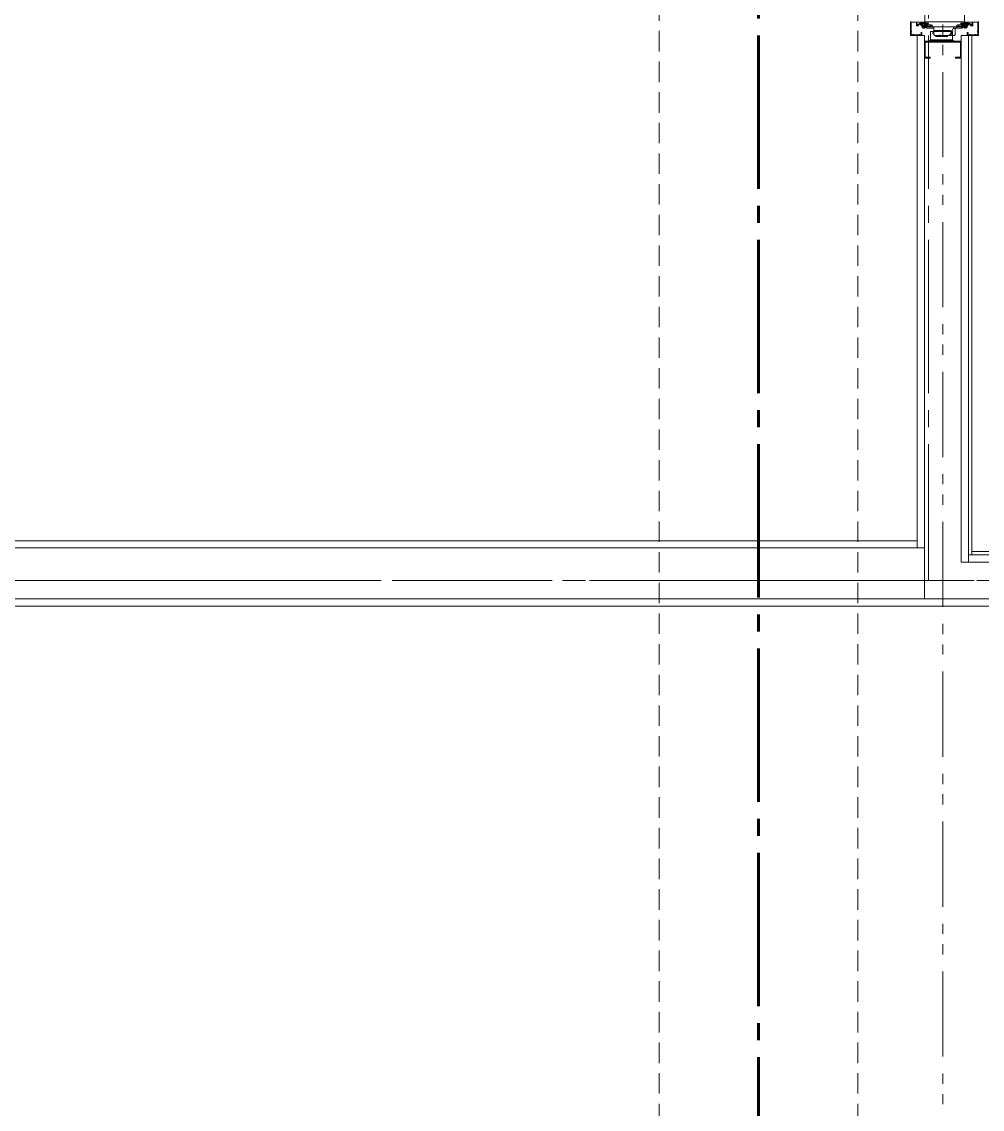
# Model space of a CAD drawing. Units: millimetres at full size, sheet at 1:30. Extents: x -16828 to 149130, y 47892 to 100313.
# Drawn here: x 16886 to 18579, y 51814 to 53730 of the extents above; entities that cross this region are included whole.
import ezdxf

# ---------------------------------------------------------------- set-up
doc = ezdxf.new("R2010")
doc.units = ezdxf.units.MM
doc.header["$LTSCALE"] = 30
for name, pattern in [('CHAIN2', [12, 9, -1, 1, -1]), ('DASHED1', [1.8, 1.2, -0.6]), ('DASHED3', [4, 3, -1]), ('DOUBLE_CHAIN1', [8.8, 5, -1, 0.6, -0.6, 0.6, -1])]:
    doc.linetypes.add(name, pattern=pattern)
for name, color, linetype, lineweight in [('0-0', 7, 'CHAIN2', 15), ('0-1', 7, 'Continuous', 15), ('2-2_間仕切り芯', 7, 'DOUBLE_CHAIN1', 15), ('2-3_間仕切り', 7, 'Continuous', 15), ('2-A_建具', 7, 'Continuous', 15), ('3-0_AIHO08-壁芯', 7, 'CHAIN2', 15)]:
    doc.layers.add(name, color=color, linetype=linetype, lineweight=lineweight)

msp = doc.modelspace()

# ---------------------------------------------------------------- linework, layer by layer
at = {"layer": '0-0', "color": 1, "lineweight": 60}
msp.add_line((18184.96, 68105.86), (18184.96, 49250.86), dxfattribs=at)
at = {"layer": '0-1', "linetype": 'DASHED1'}
for p, q in [((18009.96, 55225.86), (18009.96, 51225.86)), ((18359.96, 55225.86), (18359.96, 51225.86))]:
    msp.add_line(p, q, dxfattribs=at)
at = {"layer": '2-2_間仕切り芯'}
for p, q in [((18509.96, 56281.24), (18509.96, 50005.86)), ((-1120.67, 52745.86), (29227.98, 52745.86))]:
    msp.add_line(p, q, dxfattribs=at)
at = {"layer": '2-3_間仕切り'}
for p, q in [((18464.96, 53705.86), (18464.96, 52803.36)), ((18477.46, 53705.86), (18477.46, 52713.36)), ((18542.46, 53705.86), (18542.46, 52778.36)), ((18554.96, 53705.86), (18554.96, 52778.36)), ((18560.96, 53705.86), (18560.96, 52790.86)), ((13539.96, 52815.86), (18464.96, 52815.86)), ((13539.96, 52803.36), (18477.46, 52803.36)), ((18560.96, 52796.86), (28208.96, 52796.86)), ((18542.46, 52778.36), (28227.46, 52778.36)), ((18554.96, 52790.86), (28214.96, 52790.86)), ((13539.96, 52713.36), (28292.46, 52713.36)), ((13539.96, 52700.86), (28304.96, 52700.86))]:
    msp.add_line(p, q, dxfattribs=at)
at = {"layer": '2-A_建具'}
for p, q in [((18477.96, 54970.86), (18477.96, 53720.86)), ((18547.96, 53720.86), (18547.96, 54970.86)), ((18452.96, 53706.36), (18452.96, 53730.36)), ((18477.5, 53726.96), (18468.42, 53726.96)), ((18471.46, 53727.46), (18471.46, 53729.46)), ((18476.57, 53722.74), (18472.31, 53720.28)), ((18472.46, 53729.46), (18472.46, 53727.46)), ((18473.81, 53725.19), (18472.89, 53724.55)), ((18473.81, 53725.19), (18477.31, 53719.13)), ((18475.13, 53723.91), (18475.3, 53724.01)), ((18475.18, 53724.22), (18475.25, 53724.27)), ((18475.18, 53724.22), (18477.16, 53720.8)), ((18477.84, 53721.19), (18475.25, 53724.27)), ((18475.25, 53724.27), (18475.63, 53724.05)), ((18475.71, 53724.09), (18475.63, 53724.05)), ((18475.63, 53724.05), (18477.84, 53721.63)), ((18475.71, 53724.53), (18475.86, 53724.62)), ((18475.71, 53724.53), (18475.71, 53724.09)), ((18477.91, 53721.67), (18475.71, 53724.09)), ((18478.44, 53721.54), (18475.86, 53724.62)), ((18475.86, 53724.62), (18476.24, 53724.4)), ((18476.31, 53724.44), (18476.24, 53724.4)), ((18476.24, 53724.4), (18478.44, 53721.98)), ((18476.27, 53722.34), (18477.23, 53721.28)), ((18477.31, 53719.13), (18476.29, 53718.65)), ((18476.31, 53724.88), (18476.31, 53724.44)), ((18476.92, 53724.79), (18476.84, 53724.75)), ((18476.86, 53720.91), (18477.03, 53721.01)), ((18476.92, 53725.23), (18477.07, 53725.32)), ((18476.92, 53725.23), (18476.92, 53724.79)), ((18476.92, 53725.23), (18479.5, 53722.15)), ((18479.13, 53722.37), (18476.92, 53724.79)), ((18477.07, 53725.32), (18477.45, 53725.1)), ((18479.66, 53722.24), (18477.07, 53725.32)), ((18477.31, 53721.32), (18477.23, 53721.28)), ((18477.23, 53720.84), (18477.23, 53721.28)), ((18478.47, 53723.84), (18477.43, 53723.24)), ((18477.53, 53725.14), (18477.45, 53725.1)), ((18477.45, 53725.1), (18479.66, 53722.68)), ((18477.53, 53725.58), (18477.68, 53725.67)), ((18477.53, 53725.58), (18477.53, 53725.14)), ((18477.53, 53725.58), (18480.11, 53722.5)), ((18479.73, 53722.72), (18477.53, 53725.14)), ((18477.68, 53725.67), (18478.06, 53725.45)), ((18480.26, 53722.59), (18477.68, 53725.67)), ((18477.91, 53721.67), (18477.84, 53721.63)), ((18477.84, 53721.19), (18477.84, 53721.63)), ((18486.46, 53720.86), (18477.96, 53720.86)), ((18478.13, 53725.49), (18478.06, 53725.45)), ((18478.06, 53725.45), (18480.26, 53723.03)), ((18478.13, 53725.93), (18478.28, 53726.02)), ((18478.13, 53725.93), (18478.13, 53725.49)), ((18478.13, 53725.93), (18480.72, 53722.85)), ((18480.34, 53723.07), (18478.13, 53725.49)), ((18478.28, 53726.02), (18478.66, 53725.8)), ((18480.87, 53722.94), (18478.28, 53726.02)), ((18478.29, 53721.45), (18478.44, 53721.54)), ((18478.52, 53722.02), (18478.44, 53721.98)), ((18478.44, 53721.54), (18478.44, 53721.98)), ((18478.74, 53725.84), (18478.66, 53725.8)), ((18478.66, 53725.8), (18480.87, 53723.38)), ((18478.74, 53726.28), (18478.89, 53726.37)), ((18478.74, 53726.28), (18478.74, 53725.84)), ((18478.74, 53726.28), (18481.32, 53723.2)), ((18480.94, 53723.42), (18478.74, 53725.84)), ((18478.89, 53726.37), (18479.27, 53726.15)), ((18481.47, 53723.29), (18478.89, 53726.37)), ((18479.13, 53722.37), (18479.05, 53722.33)), ((18479.05, 53721.89), (18479.05, 53722.33)), ((18479.5, 53722.15), (18479.13, 53722.37)), ((18479.34, 53726.19), (18479.27, 53726.15)), ((18479.27, 53726.15), (18481.47, 53723.73)), ((18479.34, 53724.34), (18485.03, 53727.63)), ((18479.34, 53726.63), (18479.5, 53726.72)), ((18479.34, 53726.63), (18479.34, 53726.19)), ((18479.34, 53726.63), (18479.76, 53726.14)), ((18481.55, 53723.77), (18479.34, 53726.19)), ((18479.91, 53726.23), (18479.5, 53726.72)), ((18479.5, 53722.15), (18479.66, 53722.24)), ((18479.73, 53722.72), (18479.66, 53722.68)), ((18479.66, 53722.24), (18479.66, 53722.68)), ((18480.11, 53722.5), (18479.73, 53722.72)), ((18480.56, 53726.9), (18479.87, 53726.5)), ((18482.92, 53726.41), (18479.97, 53725.7)), ((18480.49, 53725.14), (18480.09, 53722.87)), ((18480.1, 53725.73), (18481.93, 53723.55)), ((18480.11, 53722.5), (18480.26, 53722.59)), ((18480.34, 53723.07), (18480.26, 53723.03)), ((18480.26, 53722.59), (18480.26, 53723.03)), ((18482.08, 53723.64), (18480.29, 53725.78)), ((18480.72, 53722.85), (18480.34, 53723.07)), ((18480.49, 53725.83), (18482.08, 53724.08)), ((18480.54, 53726.94), (18480.69, 53726.68)), ((18480.72, 53722.85), (18480.87, 53722.94)), ((18480.94, 53723.42), (18480.87, 53723.38)), ((18480.87, 53722.94), (18480.87, 53723.38)), ((18481.32, 53723.2), (18480.94, 53723.42)), ((18481.1, 53725.97), (18482.19, 53724.08)), ((18481.32, 53723.2), (18481.47, 53723.29)), ((18481.55, 53723.77), (18481.47, 53723.73)), ((18481.47, 53723.29), (18481.47, 53723.73)), ((18481.93, 53723.55), (18481.55, 53723.77)), ((18481.93, 53723.55), (18482.08, 53723.64)), ((18482.16, 53724.12), (18482.08, 53724.08)), ((18482.08, 53723.64), (18482.08, 53724.08)), ((18482.19, 53724.08), (18484.17, 53725.23)), ((18482.5, 53727.73), (18483.83, 53727.11)), ((18482.52, 53728.08), (18484.15, 53727.29)), ((18482.92, 53726.41), (18484.3, 53727.03)), ((18482.92, 53725.6), (18484.1, 53725.19)), ((18483.83, 53727.11), (18484.15, 53727.29)), ((18484.15, 53727.29), (18484.3, 53727.03)), ((18484.17, 53725.23), (18484.3, 53727.03)), ((18488.56, 53724.66), (18486.02, 53724.66)), ((18487.31, 53720.86), (18486.87, 53721.79)), ((18490.26, 53720.86), (18489.96, 53720.86)), ((18528.66, 53720.86), (18528.96, 53720.86)), ((18535.96, 53718.56), (18543.56, 53718.56)), ((18539.44, 53720.86), (18538.73, 53720.86)), ((18547.96, 53720.86), (18539.46, 53720.86)), ((18546.58, 53724.34), (18540.89, 53727.63)), ((18541.62, 53727.03), (18541.77, 53727.29)), ((18541.75, 53725.23), (18541.62, 53727.03)), ((18541.94, 53726.85), (18541.62, 53727.03)), ((18543.4, 53728.08), (18541.77, 53727.29)), ((18543, 53726.41), (18541.77, 53727.29)), ((18542.07, 53725.39), (18541.94, 53726.85)), ((18543, 53726.41), (18545.09, 53724.21)), ((18545.38, 53726.94), (18543.4, 53728.08)), ((18543.69, 53726.82), (18543.47, 53728.05)), ((18543.73, 53724.08), (18543.88, 53724.34)), ((18543.76, 53724.13), (18544.44, 53723.73)), ((18544.29, 53725.05), (18545.38, 53726.94)), ((18544.66, 53723.89), (18544.44, 53723.29)), ((18544.6, 53723.2), (18544.44, 53723.29)), ((18544.6, 53723.2), (18544.81, 53723.8)), ((18544.6, 53723.2), (18544.98, 53723.42)), ((18544.72, 53724.6), (18545.44, 53726.85)), ((18545.82, 53727.07), (18544.86, 53724.45)), ((18545.97, 53726.54), (18544.98, 53723.42)), ((18544.98, 53723.42), (18545.05, 53723.38)), ((18545, 53724.31), (18545.97, 53726.98)), ((18546.42, 53726.72), (18545.05, 53722.94)), ((18545.05, 53723.38), (18546.04, 53726.5)), ((18545.05, 53722.94), (18545.05, 53723.38)), ((18545.2, 53722.85), (18545.05, 53722.94)), ((18545.2, 53722.85), (18546.58, 53726.63)), ((18545.2, 53722.85), (18545.58, 53723.07)), ((18545.36, 53726.89), (18545.44, 53726.85)), ((18545.82, 53727.07), (18545.44, 53726.85)), ((18546.58, 53726.19), (18545.58, 53723.07)), ((18545.58, 53723.07), (18545.66, 53723.03)), ((18547.03, 53726.37), (18545.66, 53722.59)), ((18545.66, 53723.03), (18546.65, 53726.15)), ((18545.66, 53722.59), (18545.66, 53723.03)), ((18545.81, 53722.5), (18545.66, 53722.59)), ((18545.81, 53722.5), (18547.18, 53726.28)), ((18545.81, 53722.5), (18546.19, 53722.72)), ((18545.97, 53726.98), (18545.82, 53727.07)), ((18545.97, 53726.98), (18545.97, 53726.54)), ((18545.97, 53726.54), (18546.04, 53726.5)), ((18546.42, 53726.72), (18546.04, 53726.5)), ((18547.18, 53725.84), (18546.19, 53722.72)), ((18546.19, 53722.72), (18546.26, 53722.68)), ((18547.64, 53726.02), (18546.26, 53722.24)), ((18546.26, 53722.68), (18547.26, 53725.8)), ((18546.26, 53722.24), (18546.26, 53722.68)), ((18546.41, 53722.15), (18546.26, 53722.24)), ((18546.41, 53722.15), (18547.79, 53725.93)), ((18546.41, 53722.15), (18546.79, 53722.37)), ((18546.58, 53726.63), (18546.42, 53726.72)), ((18546.58, 53726.63), (18546.58, 53726.19)), ((18546.58, 53726.19), (18546.65, 53726.15)), ((18547.03, 53726.37), (18546.65, 53726.15)), ((18547.79, 53725.49), (18546.79, 53722.37)), ((18546.79, 53722.37), (18546.87, 53722.33)), ((18548.24, 53725.67), (18546.87, 53721.89)), ((18546.87, 53722.33), (18547.86, 53725.45)), ((18546.87, 53721.89), (18546.87, 53722.33)), ((18547.02, 53721.8), (18546.87, 53721.89)), ((18547.02, 53721.8), (18548.39, 53725.58)), ((18547.02, 53721.8), (18547.4, 53722.02)), ((18547.18, 53726.28), (18547.03, 53726.37)), ((18547.18, 53726.28), (18547.18, 53725.84)), ((18547.18, 53725.84), (18547.26, 53725.8)), ((18547.64, 53726.02), (18547.26, 53725.8)), ((18548.39, 53725.14), (18547.4, 53722.02)), ((18547.4, 53722.02), (18547.48, 53721.98)), ((18547.45, 53723.84), (18548.49, 53723.24)), ((18547.63, 53721.45), (18548.01, 53721.67)), ((18547.79, 53725.93), (18547.64, 53726.02)), ((18547.79, 53725.93), (18547.79, 53725.49)), ((18547.79, 53725.49), (18547.86, 53725.45)), ((18548.24, 53725.67), (18547.86, 53725.45)), ((18548.01, 53721.67), (18548.08, 53721.63)), ((18549.45, 53724.97), (18548.08, 53721.19)), ((18548.08, 53721.63), (18549.08, 53724.75)), ((18548.08, 53721.19), (18548.08, 53721.63)), ((18548.23, 53721.1), (18548.08, 53721.19)), ((18548.23, 53726.84), (18548.42, 53726.96)), ((18548.23, 53721.1), (18548.61, 53721.32)), ((18548.39, 53725.58), (18548.24, 53725.67)), ((18548.39, 53725.58), (18548.39, 53725.14)), ((18548.39, 53725.14), (18548.47, 53725.1)), ((18548.85, 53725.32), (18548.47, 53725.1)), ((18548.61, 53719.13), (18552.11, 53725.19)), ((18549.61, 53724.44), (18548.61, 53721.32)), ((18548.61, 53721.32), (18548.69, 53721.28)), ((18548.61, 53719.13), (18549.63, 53718.65)), ((18550.06, 53724.62), (18548.69, 53720.84)), ((18548.69, 53721.28), (18549.68, 53724.4)), ((18548.69, 53720.84), (18548.69, 53721.28)), ((18548.76, 53720.8), (18548.69, 53720.84)), ((18548.76, 53720.8), (18550.74, 53724.22)), ((18549.06, 53720.91), (18548.89, 53721.01)), ((18549, 53724.79), (18549.08, 53724.75)), ((18549.45, 53724.97), (18549.08, 53724.75)), ((18549.35, 53722.74), (18553.61, 53720.28)), ((18549.61, 53724.88), (18549.45, 53724.97)), ((18549.61, 53724.44), (18549.68, 53724.4)), ((18550.06, 53724.62), (18549.68, 53724.4)), ((18549.85, 53722.68), (18550.29, 53724.05)), ((18550.21, 53724.09), (18550.29, 53724.05)), ((18550.67, 53724.27), (18550.29, 53724.05)), ((18550.79, 53723.91), (18550.62, 53724.01)), ((18552.11, 53725.19), (18553.03, 53724.55)), ((18553.46, 53729.46), (18553.46, 53727.46)), ((18554.46, 53727.46), (18554.46, 53729.46)), ((18572.96, 53706.36), (18572.96, 53730.36)), ((18477.46, 53705.86), (18453.46, 53705.86)), ((18472.96, 53710.11), (18472.96, 53706.36)), ((18479.06, 53695.86), (18540.86, 53695.86)), ((18527.27, 53695.86), (18488.27, 53695.86)), ((18497.84, 53695.86), (18499.44, 53694.26)), ((18499.96, 53695.86), (18501.56, 53694.26)), ((18542.46, 53705.86), (18572.46, 53705.86)), ((18552.96, 53710.11), (18552.96, 53706.36)), ((18477.46, 53667.46), (18477.46, 53694.26)), ((18542.46, 53694.26), (18542.46, 53667.46)), ((18487.46, 53665.86), (18479.06, 53665.86))]:
    msp.add_line(p, q, dxfattribs=at)
at = {"layer": '2-A_建具', "linetype": 'DASHED3'}
for p, q in [((18483, 53722.36), (18480.09, 53722.87)), ((18483.2, 53724.66), (18480.49, 53725.14)), ((18481.46, 53720.86), (18481.46, 53718.56)), ((18481.46, 53720.86), (18544.46, 53720.86)), ((18481.46, 53718.56), (18493.96, 53718.56)), ((18481.9, 53724.89), (18481.5, 53722.63)), ((18485.97, 53722.36), (18483, 53722.36)), ((18485.97, 53724.66), (18483.2, 53724.66)), ((18488.95, 53722.77), (18489.86, 53720.86)), ((18491.55, 53722.76), (18492.43, 53720.86)), ((18493.96, 53720.86), (18493.96, 53708.06)), ((18522.17, 53707.06), (18528.81, 53718.56)), ((18528.81, 53718.56), (18528.81, 53720.86)), ((18528.81, 53718.56), (18544.46, 53718.56)), ((18531.96, 53718.56), (18531.96, 53708.06)), ((18533.32, 53718.56), (18533.32, 53720.86)), ((18534.37, 53722.76), (18533.49, 53720.86)), ((18536.03, 53720.86), (18536.46, 53721.78)), ((18537.36, 53724.66), (18540.96, 53724.66)), ((18537.36, 53722.36), (18541.16, 53722.36)), ((18538.43, 53724.66), (18538.43, 53722.36)), ((18538.61, 53720.86), (18539.32, 53722.36)), ((18540.96, 53724.66), (18545.43, 53725.45)), ((18541.16, 53722.36), (18545.83, 53723.18)), ((18543.56, 53718.56), (18543.56, 53720.86)), ((18544.46, 53718.56), (18544.46, 53720.86)), ((18545.83, 53723.18), (18545.43, 53725.45)), ((18488.27, 53712.86), (18527.27, 53712.86)), ((18488.27, 53695.86), (18488.27, 53712.86)), ((18527.27, 53698.16), (18488.27, 53698.16)), ((18495.96, 53706.06), (18503.75, 53706.06)), ((18505.17, 53706.06), (18529.96, 53706.06)), ((18527.27, 53712.86), (18527.27, 53695.86))]:
    msp.add_line(p, q, dxfattribs=at)
at = {"layer": '2-A_建具'}
for points in [[(18454.26, 53728.96), (18454.26, 53713.39), (18454.38, 53713.15)], [(18476.02, 53726.96), (18473.46, 53727.19), (18473.46, 53729.46), (18454.76, 53729.46)], [(18464.26, 53729.46), (18464.26, 53724.06), (18466.29, 53724.06), (18466.86, 53724.46), (18467.36, 53724.46), (18467.36, 53723.06), (18463.26, 53723.06), (18463.26, 53729.46)], [(18464.51, 53725.03), (18466.45, 53723.91), (18466.67, 53724.71), (18470.06, 53725.61), (18470.06, 53724.56)], [(18470.45, 53726.96), (18466.72, 53725.96), (18464.76, 53725.96)], [(18464.96, 53725.46), (18473.66, 53725.46), (18475.34, 53722.55), (18475.53, 53722.45), (18475.81, 53721.98), (18475.8, 53721.76), (18477.42, 53718.95), (18479.36, 53720.07), (18479.36, 53720.86)], [(18472.26, 53725.76), (18474.66, 53725.76), (18474.96, 53725.46)], [(18472.49, 53722.75), (18474.51, 53722.88), (18475.61, 53722.19)], [(18474.54, 53719.2), (18475.66, 53720.9), (18475.61, 53722.19)], [(18477.96, 53729.36), (18474.56, 53729.36), (18474.56, 53728.23), (18476.15, 53727.95)], [(18475.17, 53728.37), (18476.76, 53728.09), (18476.76, 53726.96)], [(18475.42, 53723.8), (18477.69, 53721.1), (18477.84, 53721.19)], [(18475.71, 53724.53), (18478.29, 53721.45), (18477.91, 53721.67)], [(18477.69, 53721.1), (18477.31, 53721.32), (18476.07, 53722.68)], [(18476.31, 53724.88), (18478.9, 53721.8), (18479.05, 53721.89), (18476.46, 53724.97)], [(18476.31, 53724.88), (18476.46, 53724.97), (18476.84, 53724.75), (18479.05, 53722.33)], [(18478.9, 53721.8), (18478.52, 53722.02), (18476.31, 53724.44)], [(18477.96, 53723.01), (18476.53, 53725.48), (18477.96, 53726.31)], [(18477.16, 53720.8), (18477.23, 53720.84), (18476.91, 53721.22)], [(18478.42, 53726.96), (18478.23, 53726.84), (18477.68, 53726.84), (18477.5, 53726.96)], [(18538.96, 53721.36), (18538.96, 53721.86), (18540, 53722.46), (18540.96, 53722.46), (18540.96, 53721.76), (18546.76, 53721.76), (18546.76, 53729.66), (18479.16, 53729.66), (18479.16, 53721.76), (18484.96, 53721.76), (18484.96, 53722.46), (18485.92, 53722.46), (18486.96, 53721.86), (18486.96, 53721.36)], [(18479.5, 53726.72), (18479.87, 53726.5), (18480.05, 53726.31)], [(18483.83, 53727.11), (18479.78, 53726.15), (18482.5, 53727.73)], [(18480.54, 53726.94), (18482.52, 53728.08), (18482.5, 53727.73)], [(18483.01, 53726.46), (18482.92, 53725.6), (18481.78, 53724.78)], [(18543.73, 53724.08), (18541.75, 53725.23), (18542.07, 53725.39)], [(18541.94, 53726.85), (18544.79, 53723.82), (18542.07, 53725.39)], [(18542.91, 53726.46), (18543.69, 53726.82), (18544.98, 53726.24)], [(18544.44, 53723.29), (18544.44, 53723.73), (18544.52, 53723.97)], [(18560.96, 53725.46), (18552.26, 53725.46), (18550.58, 53722.55), (18550.38, 53722.45), (18550.11, 53721.98), (18550.12, 53721.76), (18548.5, 53718.95), (18546.56, 53720.07), (18546.56, 53720.86)], [(18547.63, 53721.45), (18549, 53725.23), (18548.85, 53725.32), (18547.48, 53721.54)], [(18547.63, 53721.45), (18547.48, 53721.54), (18547.48, 53721.98), (18548.47, 53725.1)], [(18547.96, 53729.36), (18551.36, 53729.36), (18551.36, 53728.23), (18549.77, 53727.95)], [(18547.96, 53723.01), (18549.39, 53725.48), (18547.96, 53726.31)], [(18549, 53725.23), (18549, 53724.79), (18548.01, 53721.67)], [(18548.23, 53721.1), (18549.61, 53724.88), (18549.61, 53724.44)], [(18548.42, 53726.96), (18557.5, 53726.96), (18557.68, 53726.84), (18558.23, 53726.84)], [(18549.01, 53721.22), (18550.21, 53724.53), (18550.06, 53724.62)], [(18550.75, 53728.37), (18549.16, 53728.09), (18549.16, 53726.96)], [(18550.21, 53724.53), (18550.21, 53724.09), (18549.65, 53722.34)], [(18549.9, 53726.96), (18552.46, 53727.19), (18552.46, 53729.46), (18571.16, 53729.46)], [(18551.38, 53719.2), (18550.26, 53720.9), (18550.31, 53722.19)], [(18553.43, 53722.75), (18551.41, 53722.88), (18550.31, 53722.19)], [(18550.74, 53724.22), (18550.67, 53724.27), (18550.5, 53723.8)], [(18553.66, 53725.76), (18551.26, 53725.76), (18550.96, 53725.46)], [(18555.47, 53726.96), (18559.2, 53725.96), (18561.16, 53725.96)], [(18561.41, 53725.03), (18559.47, 53723.91), (18559.25, 53724.71), (18555.86, 53725.61), (18555.86, 53724.56)], [(18561.66, 53729.46), (18561.66, 53724.06), (18559.63, 53724.06), (18559.06, 53724.46), (18558.56, 53724.46), (18558.56, 53723.06), (18562.66, 53723.06), (18562.66, 53729.46)], [(18571.66, 53728.96), (18571.66, 53713.39), (18571.54, 53713.15)], [(18454.38, 53711.57), (18454.26, 53711.34), (18454.26, 53707.66)], [(18454.76, 53707.16), (18456.94, 53707.16), (18457.17, 53707.28)], [(18458.75, 53707.28), (18458.98, 53707.16), (18466.94, 53707.16), (18467.17, 53707.28)], [(18468.75, 53707.28), (18468.98, 53707.16), (18471.26, 53707.16)], [(18471.76, 53707.66), (18471.76, 53709.38), (18471.67, 53709.59)], [(18554.16, 53707.66), (18554.16, 53709.38), (18554.25, 53709.59)], [(18557.17, 53707.28), (18556.94, 53707.16), (18554.66, 53707.16)], [(18567.17, 53707.28), (18566.94, 53707.16), (18558.98, 53707.16), (18558.75, 53707.28)], [(18571.16, 53707.16), (18568.98, 53707.16), (18568.75, 53707.28)], [(18571.54, 53711.57), (18571.66, 53711.34), (18571.66, 53707.66)], [(18540.86, 53665.86), (18532.46, 53665.86), (18532.46, 53667.46), (18540.86, 53667.46), (18540.86, 53694.26), (18479.06, 53694.26), (18479.06, 53667.46), (18487.46, 53667.46), (18487.46, 53665.86)]]:
    msp.add_lwpolyline(points, dxfattribs=at)
for centre, radius, start, end in [((18454.76, 53728.96), 0.5, 90.00001, 179.99999), ((18464.76, 53725.46), 0.5, 90, 240.00001), ((18470.56, 53724.56), 0.5, 179.99999, 0.00001), ((18472.26, 53724.56), 1.2, 90.00001, 179.99999), ((18471.96, 53727.46), 0.5, 179.99999, 0.00001), ((18473.63, 53723.48), 1.3, 125, 194.11915), ((18481.1, 53725.36), 9, 194.11915, 225.88085), ((18474.88, 53724.34), 0.5, 210, 300), ((18475.26, 53728.86), 0.5, 90, 260.00001), ((18475.74, 53719.83), 1.3, 225.88085, 295), ((18476.06, 53727.46), 0.5, 265, 79.99999), ((18477.11, 53720.48), 0.5, 120, 210), ((18478.46, 53721.36), 0.5, 180, 270), ((18479.9, 53725.94), 0.248, 120, 287.19096), ((18485.97, 53721.36), 1, 25.33088, 90), ((18486.46, 53721.36), 0.5, 270, 0), ((18496.32, 53712.86), 2, 66.42182, 180), ((18497.92, 53712.86), 2, 66.42182, 180), ((18499.52, 53712.86), 2, 66.42182, 180), ((18501.12, 53712.86), 2, 66.42182, 180), ((18502.72, 53712.86), 2, 66.42182, 180), ((18504.32, 53712.86), 2, 66.42182, 180), ((18505.92, 53712.86), 2, 66.42182, 180), ((18507.52, 53712.86), 2, 66.42182, 180), ((18509.12, 53712.86), 2, 66.42182, 180), ((18510.72, 53712.86), 2, 66.42182, 180), ((18512.32, 53712.86), 2, 66.42182, 180), ((18513.92, 53712.86), 2, 66.42182, 180), ((18515.52, 53712.86), 2, 66.42182, 180), ((18517.12, 53712.86), 2, 66.42182, 180), ((18518.72, 53712.86), 2, 66.42182, 180), ((18520.32, 53712.86), 2, 66.42182, 180), ((18521.92, 53712.86), 2, 66.42182, 180), ((18523.52, 53712.86), 2, 0, 180), ((18539.46, 53721.36), 0.5, 180, 270), ((18544.92, 53724.03), 0.248, 240, 47.19096), ((18547.46, 53721.36), 0.5, 270, 0), ((18548.81, 53720.48), 0.5, 330, 60), ((18549.86, 53727.46), 0.5, 100.00001, 275), ((18550.18, 53719.83), 1.3, 245, 314.11915), ((18550.66, 53728.86), 0.5, 279.99999, 90), ((18551.04, 53724.34), 0.5, 240, 330), ((18544.82, 53725.36), 9, 314.11915, 345.88085), ((18552.28, 53723.48), 1.3, 345.88085, 55), ((18553.96, 53727.46), 0.5, 179.99999, 0.00001), ((18553.66, 53724.56), 1.2, 0.00001, 89.99999), ((18555.36, 53724.56), 0.5, 179.99999, 0.00001), ((18561.16, 53725.46), 0.5, 299.99999, 90), ((18571.16, 53728.96), 0.5, 0.00001, 89.99999), ((18453.46, 53706.36), 0.5, 180.00001, 269.99999), ((18454.76, 53707.66), 0.5, 180.00001, 269.99999), ((18453.76, 53712.36), 1, 307.97987, 52.02013), ((18457.96, 53706.66), 1, 37.97987, 142.02013), ((18467.96, 53706.66), 1, 37.97987, 142.02013), ((18471.26, 53707.66), 0.5, 270.00001, 359.99999), ((18472.21, 53710.11), 0.75, 0.00002, 224.41533), ((18472.46, 53706.36), 0.5, 270.00001, 359.99999), ((18479.06, 53694.26), 1.6, 90, 180), ((18488.87, 53695.86), 2, 66.42182, 180), ((18490.47, 53695.86), 2, 66.42182, 180), ((18492.07, 53695.86), 2, 66.42182, 180), ((18493.67, 53695.86), 2, 66.42182, 180), ((18493.96, 53709.86), 2, 90, 270), ((18495.27, 53695.86), 2, 66.42182, 180), ((18496.87, 53695.86), 2, 66.42182, 180), ((18497.96, 53706.06), 2, 180, 0), ((18498.47, 53695.86), 2, 66.42182, 180), ((18500.07, 53695.86), 2, 66.42182, 180), ((18499.56, 53706.06), 2, 246.42182, 0), ((18501.67, 53695.86), 2, 66.42182, 180), ((18501.16, 53706.06), 2, 246.42182, 0), ((18503.27, 53695.86), 2, 66.42182, 180), ((18502.76, 53706.06), 2, 246.42182, 0), ((18504.87, 53695.86), 2, 66.42182, 180), ((18504.36, 53706.06), 2, 246.42182, 0), ((18506.47, 53695.86), 2, 66.42182, 180), ((18505.96, 53706.06), 2, 246.42182, 0), ((18508.07, 53695.86), 2, 66.42182, 180), ((18507.56, 53706.06), 2, 246.42182, 0), ((18509.67, 53695.86), 2, 66.42182, 180), ((18509.16, 53706.06), 2, 246.42182, 0), ((18511.27, 53695.86), 2, 66.42182, 180), ((18510.76, 53706.06), 2, 246.42182, 0), ((18512.87, 53695.86), 2, 66.42182, 180), ((18512.36, 53706.06), 2, 246.42182, 0), ((18514.47, 53695.86), 2, 66.42182, 180), ((18513.96, 53706.06), 2, 246.42182, 0), ((18516.07, 53695.86), 2, 66.42182, 180), ((18515.56, 53706.06), 2, 246.42182, 0), ((18517.67, 53695.86), 2, 66.42182, 180), ((18517.16, 53706.06), 2, 246.42182, 0), ((18519.27, 53695.86), 2, 66.42182, 180), ((18520.87, 53695.86), 2, 66.42182, 180), ((18522.47, 53695.86), 2, 66.42182, 180), ((18524.07, 53695.86), 2, 66.42182, 180), ((18523.09, 53708.66), 2, 239.98486, 59.98486), ((18525.67, 53695.86), 2, 66.42182, 180), ((18523.89, 53710.04), 2, 306.40668, 59.98486), ((18527.27, 53695.86), 2, 0, 180), ((18540.86, 53694.26), 1.6, 0, 90), ((18553.71, 53710.11), 0.75, 315.58467, 179.99998), ((18553.46, 53706.36), 0.5, 180.00001, 269.99999), ((18554.66, 53707.66), 0.5, 180.00001, 269.99999), ((18557.96, 53706.66), 1, 37.97987, 142.02013), ((18567.96, 53706.66), 1, 37.97987, 142.02013), ((18572.16, 53712.36), 1, 127.97987, 232.02013), ((18571.16, 53707.66), 0.5, 270.00001, 359.99999), ((18572.46, 53706.36), 0.5, 270.00001, 359.99999), ((18479.06, 53667.46), 1.6, 180.00191, 270), ((18540.86, 53667.46), 1.6, 270, 0)]:
    msp.add_arc(centre, radius, start, end, dxfattribs=at)
at = {"layer": '2-A_建具', "linetype": 'DASHED3'}
for centre, radius, start, end in [((18485.97, 53721.36), 3.3, 25.33088, 90), ((18488.56, 53721.36), 3.3, 25, 90), ((18537.36, 53721.36), 3.3, 90, 155), ((18537.36, 53721.36), 1, 90, 155), ((18495.96, 53708.06), 2, 180, 270), ((18504.46, 53705.36), 1, 44.427, 135.573), ((18520.44, 53708.06), 2, 270, 330), ((18529.96, 53708.06), 2, 270, 0)]:
    msp.add_arc(centre, radius, start, end, dxfattribs=at)
at = {"layer": '3-0_AIHO08-壁芯'}
for p, q in [((18484.96, 55145.86), (18484.96, 52745.86)), ((28259.96, 52745.86), (-115.04, 52745.86))]:
    msp.add_line(p, q, dxfattribs=at)

doc.saveas('drawing.dxf')
